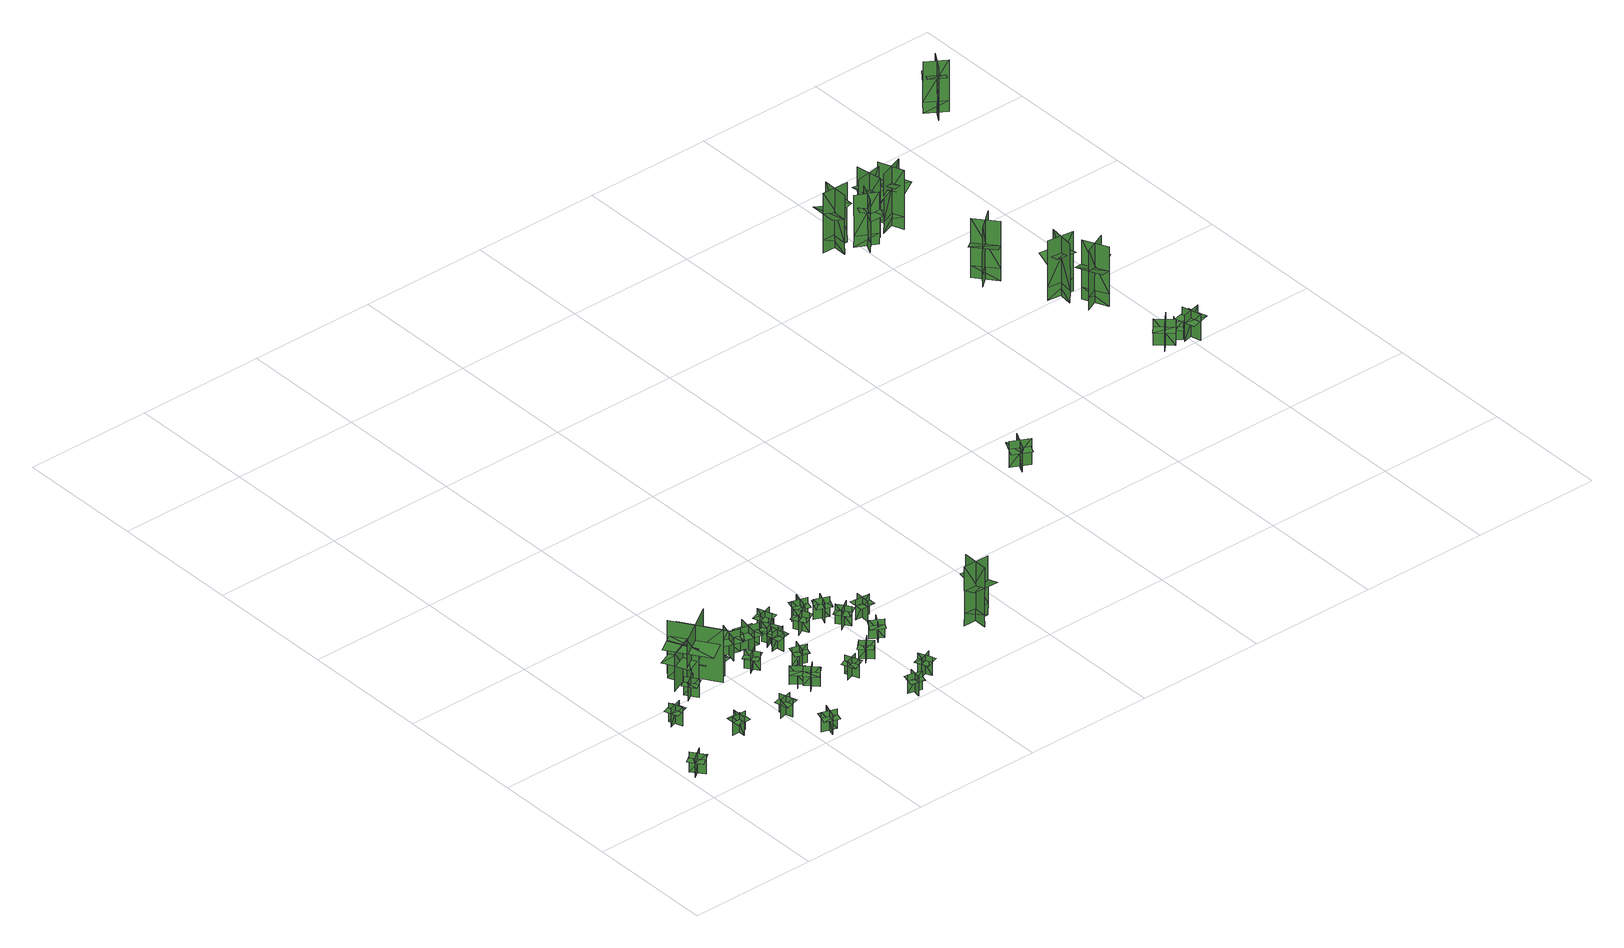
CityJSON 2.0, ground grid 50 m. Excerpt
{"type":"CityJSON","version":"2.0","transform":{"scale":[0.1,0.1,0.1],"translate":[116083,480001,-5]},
"CityObjects":{
"tree1":{"type":"SolitaryVegetationObject","geometry":[{"type":"MultiSurface","lod":"1","boundaries":[[[0,1,2]],[[0,2,3]],[[4,5,6]],[[4,6,7]],[[8,9,10]],[[8,10,11]],[[8,11,12]],[[8,12,13]]]}]},
"tree2":{"type":"SolitaryVegetationObject","geometry":[{"type":"MultiSurface","lod":"1","boundaries":[[[14,15,16]],[[14,16,17]],[[18,19,20]],[[18,20,21]],[[22,23,24]],[[22,24,25]],[[22,25,26]],[[22,26,27]]]}]},
"tree3":{"type":"SolitaryVegetationObject","geometry":[{"type":"MultiSurface","lod":"1","boundaries":[[[28,29,30]],[[28,30,31]],[[32,33,34]],[[32,34,35]],[[36,37,38]],[[36,38,39]],[[36,39,40]],[[36,40,41]]]}]},
"tree4":{"type":"SolitaryVegetationObject","geometry":[{"type":"MultiSurface","lod":"1","boundaries":[[[42,43,44]],[[42,44,45]],[[46,47,48]],[[46,48,49]],[[50,51,52]],[[50,52,53]],[[50,53,54]],[[50,54,55]]]}]},
"tree5":{"type":"SolitaryVegetationObject","geometry":[{"type":"MultiSurface","lod":"1","boundaries":[[[56,57,58]],[[56,58,59]],[[60,61,62]],[[60,62,63]],[[64,65,66]],[[64,66,67]],[[64,65,68]],[[64,68,69]]]}]},
"tree6":{"type":"SolitaryVegetationObject","geometry":[{"type":"MultiSurface","lod":"1","boundaries":[[[70,71,72]],[[70,72,73]],[[74,75,76]],[[74,76,77]],[[78,79,80]],[[78,80,81]],[[78,81,82]],[[78,82,83]]]}]},
"tree7":{"type":"SolitaryVegetationObject","geometry":[{"type":"MultiSurface","lod":"1","boundaries":[[[84,85,86]],[[84,86,87]],[[88,89,90]],[[88,90,91]],[[92,93,94]],[[92,94,95]],[[92,95,96]],[[92,96,97]]]}]},
"tree8":{"type":"SolitaryVegetationObject","geometry":[{"type":"MultiSurface","lod":"1","boundaries":[[[98,99,100]],[[98,100,101]],[[102,103,104]],[[102,104,105]],[[106,107,108]],[[106,108,109]],[[106,109,110]],[[106,110,111]]]}]},
"tree9":{"type":"SolitaryVegetationObject","geometry":[{"type":"MultiSurface","lod":"1","boundaries":[[[112,113,114]],[[112,114,115]],[[116,117,118]],[[116,118,119]],[[120,121,122]],[[120,122,123]],[[120,123,124]],[[120,124,125]]]}]},
"tree10":{"type":"SolitaryVegetationObject","geometry":[{"type":"MultiSurface","lod":"1","boundaries":[[[126,127,128]],[[126,128,129]],[[130,131,132]],[[130,132,133]],[[134,135,136]],[[134,136,137]],[[134,137,138]],[[134,138,139]]]}]},
"tree11":{"type":"SolitaryVegetationObject","geometry":[{"type":"MultiSurface","lod":"1","boundaries":[[[140,141,142]],[[140,142,143]],[[144,145,146]],[[144,146,147]],[[148,149,150]],[[148,150,151]],[[148,151,152]],[[148,152,153]]]}]},
"tree12":{"type":"SolitaryVegetationObject","geometry":[{"type":"MultiSurface","lod":"1","boundaries":[[[154,155,156]],[[154,156,157]],[[158,159,160]],[[158,160,161]],[[162,163,164]],[[162,164,165]],[[162,165,166]],[[162,166,167]]]}]},
"tree13":{"type":"SolitaryVegetationObject","geometry":[{"type":"MultiSurface","lod":"1","boundaries":[[[168,169,170]],[[168,170,171]],[[172,173,174]],[[172,174,175]],[[176,177,178]],[[176,178,179]],[[176,179,180]],[[176,180,181]]]}]},
"tree14":{"type":"SolitaryVegetationObject","geometry":[{"type":"MultiSurface","lod":"1","boundaries":[[[182,183,184]],[[182,184,185]],[[186,187,188]],[[186,188,189]],[[190,191,192]],[[190,192,193]],[[190,193,194]],[[190,194,195]]]}]},
"tree15":{"type":"SolitaryVegetationObject","geometry":[{"type":"MultiSurface","lod":"1","boundaries":[[[196,197,198]],[[196,198,199]],[[200,201,202]],[[200,202,203]],[[204,205,206]],[[204,206,207]],[[204,207,208]],[[204,208,209]]]}]},
"tree16":{"type":"SolitaryVegetationObject","geometry":[{"type":"MultiSurface","lod":"1","boundaries":[[[210,211,212]],[[210,212,213]],[[214,215,216]],[[214,216,217]],[[218,219,220]],[[218,220,221]],[[218,221,222]],[[218,222,223]]]}]},
"tree17":{"type":"SolitaryVegetationObject","geometry":[{"type":"MultiSurface","lod":"1","boundaries":[[[224,225,226]],[[224,226,227]],[[228,229,230]],[[228,230,231]],[[232,233,234]],[[232,234,235]],[[232,235,236]],[[232,236,237]]]}]},
"tree18":{"type":"SolitaryVegetationObject","geometry":[{"type":"MultiSurface","lod":"1","boundaries":[[[238,239,240]],[[238,240,241]],[[242,243,244]],[[242,244,245]],[[246,247,248]],[[246,248,249]],[[246,249,250]],[[246,250,251]]]}]},
"tree19":{"type":"SolitaryVegetationObject","geometry":[{"type":"MultiSurface","lod":"1","boundaries":[[[252,253,254]],[[252,254,255]],[[256,257,258]],[[256,258,259]],[[260,261,262]],[[260,262,263]],[[260,263,264]],[[260,264,265]]]}]},
"tree20":{"type":"SolitaryVegetationObject","geometry":[{"type":"MultiSurface","lod":"1","boundaries":[[[266,267,268]],[[266,268,269]],[[270,271,272]],[[270,272,273]],[[274,275,276]],[[274,276,277]],[[274,277,278]],[[274,278,279]]]}]},
"tree21":{"type":"SolitaryVegetationObject","geometry":[{"type":"MultiSurface","lod":"1","boundaries":[[[280,281,282]],[[280,282,283]],[[284,285,286]],[[284,286,287]],[[288,289,290]],[[288,290,291]],[[288,291,292]],[[288,292,293]]]}]},
"tree22":{"type":"SolitaryVegetationObject","geometry":[{"type":"MultiSurface","lod":"1","boundaries":[[[294,295,296]],[[294,296,297]],[[298,299,300]],[[298,300,301]],[[302,303,304]],[[302,304,305]],[[302,305,306]],[[302,306,307]]]}]},
"tree23":{"type":"SolitaryVegetationObject","geometry":[{"type":"MultiSurface","lod":"1","boundaries":[[[308,309,310]],[[308,310,311]],[[312,313,314]],[[312,314,315]],[[316,317,318]],[[316,318,319]],[[316,319,320]],[[316,320,321]]]}]},
"tree24":{"type":"SolitaryVegetationObject","geometry":[{"type":"MultiSurface","lod":"1","boundaries":[[[322,323,324]],[[322,324,325]],[[326,327,328]],[[326,328,329]],[[330,331,332]],[[330,332,333]],[[330,333,334]],[[330,334,335]]]}]},
"tree25":{"type":"SolitaryVegetationObject","geometry":[{"type":"MultiSurface","lod":"1","boundaries":[[[336,337,338]],[[336,338,339]],[[340,341,342]],[[340,342,343]],[[344,345,346]],[[344,346,347]],[[344,347,348]],[[344,348,349]]]}]},
"tree26":{"type":"SolitaryVegetationObject","geometry":[{"type":"MultiSurface","lod":"1","boundaries":[[[350,351,352]],[[350,352,353]],[[354,355,356]],[[354,356,357]],[[358,359,360]],[[358,360,361]],[[358,361,362]],[[358,362,363]]]}]},
"tree27":{"type":"SolitaryVegetationObject","geometry":[{"type":"MultiSurface","lod":"1","boundaries":[[[364,365,366]],[[364,366,367]],[[368,369,370]],[[368,370,371]],[[372,373,374]],[[372,374,375]],[[372,375,376]],[[372,376,377]]]}]},
"tree28":{"type":"SolitaryVegetationObject","geometry":[{"type":"MultiSurface","lod":"1","boundaries":[[[378,379,380]],[[378,380,381]],[[382,383,384]],[[382,384,385]],[[386,387,388]],[[386,388,389]],[[386,389,390]],[[386,390,391]]]}]},
"tree29":{"type":"SolitaryVegetationObject","geometry":[{"type":"MultiSurface","lod":"1","boundaries":[[[392,393,394]],[[392,394,395]],[[396,397,398]],[[396,398,399]],[[400,401,402]],[[400,402,403]],[[400,403,404]],[[400,404,405]]]}]},
"tree30":{"type":"SolitaryVegetationObject","geometry":[{"type":"MultiSurface","lod":"1","boundaries":[[[406,407,408]],[[406,408,409]],[[410,411,412]],[[410,412,413]],[[414,415,411]],[[414,411,410]],[[416,417,407]],[[416,407,406]],[[418,419,420]],[[418,420,421]],[[422,423,424]],[[422,424,425]]]}]},
"tree31":{"type":"SolitaryVegetationObject","geometry":[{"type":"MultiSurface","lod":"1","boundaries":[[[426,427,428]],[[426,428,429]],[[430,431,432]],[[430,432,433]],[[434,435,436]],[[434,436,437]],[[434,437,438]],[[434,438,439]]]}]},
"tree32":{"type":"SolitaryVegetationObject","geometry":[{"type":"MultiSurface","lod":"1","boundaries":[[[440,441,442]],[[440,442,443]],[[444,445,446]],[[444,446,447]],[[448,449,445]],[[448,445,444]],[[450,451,441]],[[450,441,440]],[[452,453,454]],[[452,454,455]],[[456,457,458]],[[456,458,459]]]}]},
"tree33":{"type":"SolitaryVegetationObject","geometry":[{"type":"MultiSurface","lod":"1","boundaries":[[[460,461,462]],[[460,462,463]],[[464,465,466]],[[464,466,467]],[[468,469,465]],[[468,465,464]],[[470,471,461]],[[470,461,460]],[[472,473,474]],[[472,474,475]],[[476,477,478]],[[476,478,479]]]}]},
"tree34":{"type":"SolitaryVegetationObject","geometry":[{"type":"MultiSurface","lod":"1","boundaries":[[[480,481,482]],[[480,482,483]],[[484,485,486]],[[484,486,487]],[[488,489,485]],[[488,485,484]],[[490,491,481]],[[490,481,480]],[[492,493,494]],[[492,494,495]],[[496,497,498]],[[496,498,499]]]}]},
"tree35":{"type":"SolitaryVegetationObject","geometry":[{"type":"MultiSurface","lod":"1","boundaries":[[[500,501,502]],[[500,502,503]],[[504,505,506]],[[504,506,507]],[[508,509,510]],[[508,510,511]],[[508,511,512]],[[508,512,513]]]}]},
"tree36":{"type":"SolitaryVegetationObject","geometry":[{"type":"MultiSurface","lod":"1","boundaries":[[[514,515,516]],[[514,516,517]],[[518,519,520]],[[518,520,521]],[[522,523,519]],[[522,519,518]],[[524,525,515]],[[524,515,514]],[[526,527,528]],[[526,528,529]],[[530,531,532]],[[530,532,533]]]}]},
"tree37":{"type":"SolitaryVegetationObject","geometry":[{"type":"MultiSurface","lod":"1","boundaries":[[[534,535,536]],[[534,536,537]],[[538,539,540]],[[538,540,541]],[[542,543,544]],[[542,544,545]],[[542,545,546]],[[542,546,547]]]}]},
"tree38":{"type":"SolitaryVegetationObject","geometry":[{"type":"MultiSurface","lod":"1","boundaries":[[[548,549,550]],[[548,550,551]],[[552,553,554]],[[552,554,555]],[[556,557,553]],[[556,553,552]],[[558,559,549]],[[558,549,548]],[[560,561,562]],[[560,562,563]],[[564,565,566]],[[564,566,567]]]}]},
"tree39":{"type":"SolitaryVegetationObject","geometry":[{"type":"MultiSurface","lod":"1","boundaries":[[[568,569,570]],[[568,570,571]],[[572,573,574]],[[572,574,575]],[[576,577,573]],[[576,573,572]],[[578,579,569]],[[578,569,568]],[[580,581,582]],[[580,582,583]],[[584,585,586]],[[584,586,587]]]}]},
"tree40":{"type":"SolitaryVegetationObject","geometry":[{"type":"MultiSurface","lod":"1","boundaries":[[[588,589,590]],[[588,590,591]],[[592,593,594]],[[592,594,595]],[[596,597,598]],[[596,598,599]],[[596,599,600]],[[596,600,601]]]}]},
"tree41":{"type":"SolitaryVegetationObject","geometry":[{"type":"MultiSurface","lod":"1","boundaries":[[[602,603,604]],[[602,604,605]],[[606,607,608]],[[606,608,609]],[[610,611,607]],[[610,607,606]],[[612,613,603]],[[612,603,602]],[[614,615,616]],[[614,616,617]],[[618,619,620]],[[618,620,621]]]}]},
"tree42":{"type":"SolitaryVegetationObject","geometry":[{"type":"MultiSurface","lod":"1","boundaries":[[[622,623,624]],[[622,624,625]],[[626,627,628]],[[626,628,629]],[[630,631,627]],[[630,627,626]],[[632,633,623]],[[632,623,622]],[[634,635,636]],[[634,636,637]],[[638,639,640]],[[638,640,641]]]}]}
},
"vertices":[
[29,164,11],[65,117,11],[65,117,93],[29,164,93],[23,125,11],[71,161,11],[71,161,93],[23,125,93],[23,125,70],[41,102,70],[88,137,70],[71,161,70],[53,184,70],[6,149,70],
[173,442,8],[192,390,8],[192,390,85],[173,442,85],[157,409,8],[209,428,8],[209,428,85],[157,409,85],[157,409,64],[167,383,64],[219,402,64],[209,428,64],[200,454,64],[148,435,64],
[316,211,7],[314,266,7],[314,266,84],[316,211,84],[341,237,7],[286,236,7],[286,236,84],[341,237,84],[341,237,63],[341,265,63],[285,264,63],[286,236,63],[287,208,63],[342,210,63],
[349,521,9],[302,490,9],[302,490,86],[349,521,86],[313,528,9],[343,482,9],[343,482,86],[313,528,86],[313,528,64],[290,513,64],[320,467,64],[343,482,64],[366,497,64],[336,543,64],
[412,612,7],[305,564,7],[305,564,163],[412,612,163],[338,640,7],[386,533,7],[386,533,163],[338,640,163],[411,616,111],[304,567,111],[328,514,111],[435,562,111],[284,611,111],[391,659,111],
[529,223,7],[476,208,7],[476,208,84],[529,223,84],[497,241,7],[512,188,7],[512,188,84],[497,241,84],[497,241,62],[471,234,62],[485,181,62],[512,188,62],[538,195,62],[524,249,62],
[549,21,7],[567,77,7],[567,77,89],[549,21,89],[584,38,7],[528,57,7],[528,57,89],[584,38,89],[584,38,66],[593,66,66],[537,85,66],[528,57,66],[519,29,66],[575,10,66],
[497,640,5],[330,530,5],[330,530,223],[497,640,223],[357,667,5],[467,500,5],[467,500,223],[357,667,223],[361,660,162],[288,612,162],[389,458,162],[462,507,162],[536,555,162],[434,709,162],
[425,606,9],[451,557,9],[451,557,86],[425,606,86],[414,570,9],[463,597,9],[463,597,86],[414,570,86],[414,570,65],[427,546,65],[476,573,65],[463,597,65],[449,621,65],[401,595,65],
[513,558,9],[455,548,9],[455,548,91],[513,558,91],[481,581,9],[492,523,9],[492,523,91],[481,581,91],[481,581,68],[452,576,68],[463,518,68],[492,523,68],[521,528,68],[510,586,68],
[571,477,8],[616,509,8],[616,509,85],[571,477,85],[607,471,8],[575,516,8],[575,516,85],[607,471,85],[607,471,64],[629,487,64],[597,532,64],[575,516,64],[552,500,64],[584,455,64],
[636,307,6],[672,350,6],[672,350,83],[636,307,83],[673,311,6],[630,346,6],[630,346,83],[673,311,83],[673,311,62],[691,332,62],[648,367,62],[630,346,62],[613,324,62],[656,289,62],
[626,598,10],[543,621,10],[543,621,103],[626,598,103],[595,651,10],[572,568,10],[572,568,103],[595,651,103],[594,648,77],[558,658,77],[537,582,77],[573,572,77],[609,561,77],[631,637,77],
[701,308,6],[659,267,6],[659,267,88],[701,308,88],[662,309,6],[703,267,6],[703,267,88],[662,309,88],[662,309,65],[641,288,65],[682,246,65],[703,267,65],[724,287,65],[683,329,65],
[702,589,9],[618,604,9],[618,604,102],[702,589,102],[667,639,9],[652,555,9],[652,555,102],[667,639,102],[666,636,76],[629,642,76],[615,565,76],[652,558,76],[689,551,76],[703,629,76],
[740,437,8],[723,385,8],[723,385,85],[740,437,85],[707,421,8],[760,404,8],[760,404,85],[707,421,85],[707,421,63],[699,394,63],[751,377,63],[760,404,63],[768,430,63],[716,447,63],
[730,556,11],[739,501,11],[739,501,88],[730,556,88],[708,526,11],[763,535,11],[763,535,88],[708,526,88],[708,526,66],[713,499,66],[767,508,66],[763,535,66],[759,562,66],[704,554,66],
[850,257,6],[799,235,6],[799,235,83],[850,257,83],[816,271,6],[838,220,6],[838,220,83],[816,271,83],[816,271,61],[790,260,61],[813,209,61],[838,220,61],[863,231,61],[841,282,61],
[710,555,11],[762,582,11],[762,582,93],[710,555,93],[747,543,11],[720,596,11],[720,596,93],[747,543,93],[747,543,70],[773,556,70],[747,609,70],[720,596,70],[694,582,70],[720,530,70],
[936,62,4],[923,9,4],[923,9,81],[936,62,81],[904,44,4],[958,30,4],[958,30,81],[904,44,81],[904,44,59],[898,17,59],[951,3,59],[958,30,59],[965,57,59],[911,70,59],
[775,608,13],[757,664,13],[757,664,95],[775,608,95],[793,643,13],[737,624,13],[737,624,95],[793,643,95],[793,643,72],[784,671,72],[728,652,72],[737,624,72],[747,596,72],[803,615,72],
[910,310,6],[950,272,6],[950,272,83],[910,310,83],[911,273,6],[949,313,6],[949,313,83],[911,273,83],[911,273,62],[930,254,62],[969,294,62],[949,313,62],[929,332,62],[891,293,62],
[877,531,12],[849,583,12],[849,583,94],[877,531,94],[889,568,12],[837,540,12],[837,540,94],[889,568,94],[889,568,71],[875,594,71],[823,566,71],[837,540,71],[851,514,71],[903,542,71],
[1038,73,4],[1016,124,4],[1016,124,81],[1038,73,81],[1052,107,4],[1001,85,4],[1001,85,81],[1052,107,81],[1052,107,59],[1041,132,59],[990,110,59],[1001,85,59],[1012,60,59],[1063,81,59],
[895,583,13],[912,640,13],[912,640,95],[895,583,95],[930,602,13],[873,618,13],[873,618,95],[930,602,95],[930,602,72],[938,630,72],[882,646,72],[873,618,72],[865,590,72],[922,573,72],
[993,558,11],[939,582,11],[939,582,93],[993,558,93],[979,595,11],[955,541,11],[955,541,93],[979,595,93],[979,595,70],[952,607,70],[928,553,70],[955,541,70],[982,529,70],[1006,583,70],
[1012,465,12],[978,513,12],[978,513,94],[1012,465,94],[1019,503,12],[970,469,12],[970,469,94],[1019,503,94],[1019,503,71],[1002,527,71],[953,494,71],[970,469,71],[987,445,71],[1036,479,71],
[1024,339,6],[1052,386,6],[1052,386,83],[1024,339,83],[1060,348,6],[1012,376,6],[1012,376,83],[1060,348,83],[1060,348,61],[1074,372,61],[1026,400,61],[1012,376,61],[998,352,61],[1046,324,61],
[1075,511,11],[1073,452,11],[1073,452,94],[1075,511,94],[1046,484,11],[1105,482,11],[1105,482,94],[1046,484,94],[1046,484,71],[1045,455,71],[1104,452,71],[1105,482,71],[1106,511,71],[1047,514,71],
[1415,222,56],[1312,225,56],[1312,226,250],[1416,224,250],[1362,279,56],[1359,176,56],[1360,176,250],[1363,279,250],[1363,279,4],[1360,176,4],[1416,224,4],[1312,226,4],[1416,223,151],[1312,226,151],[1311,173,169],[1414,170,169],[1326,225,181],[1404,224,181],[1405,263,192],[1327,265,192],
[2034,839,10],[2103,804,10],[2103,804,117],[2034,839,117],[2049,790,10],[2084,859,10],[2084,859,117],[2049,790,117],[2049,790,87],[2084,773,87],[2119,842,87],[2084,859,87],[2050,877,87],[2015,808,87],
[2415,2157,70],[2417,2261,70],[2419,2261,265],[2417,2157,265],[2472,2211,71],[2368,2213,71],[2368,2212,265],[2472,2210,265],[2472,2210,19],[2368,2212,19],[2417,2157,19],[2419,2261,19],[2416,2157,165],[2418,2261,165],[2365,2262,184],[2363,2158,184],[2418,2247,196],[2417,2169,196],[2456,2168,207],[2457,2246,207],
[2532,2192,63],[2493,2110,63],[2492,2111,234],[2531,2192,234],[2468,2169,64],[2549,2130,64],[2549,2131,234],[2468,2170,234],[2468,2170,18],[2549,2131,18],[2531,2192,18],[2492,2111,18],[2532,2192,146],[2492,2110,146],[2534,2090,163],[2573,2172,163],[2497,2122,173],[2527,2183,173],[2496,2198,183],[2466,2136,183],
[2729,1703,62],[2663,1783,62],[2664,1784,256],[2730,1704,256],[2737,1781,62],[2657,1715,62],[2658,1715,256],[2738,1781,256],[2737,1781,10],[2658,1715,10],[2730,1704,10],[2664,1784,10],[2730,1704,157],[2664,1784,157],[2623,1750,175],[2689,1670,175],[2673,1773,187],[2723,1713,187],[2753,1739,198],[2703,1798,198],
[2881,1018,14],[2933,1076,14],[2933,1076,121],[2881,1018,121],[2933,1021,14],[2875,1073,14],[2875,1073,121],[2933,1021,121],[2933,1021,91],[2959,1050,91],[2901,1101,91],[2875,1073,91],[2849,1044,91],[2907,992,91],
[2560,2259,70],[2576,2157,70],[2574,2157,265],[2558,2259,265],[2513,2197,71],[2616,2212,71],[2615,2213,265],[2513,2197,265],[2513,2197,19],[2615,2213,19],[2558,2259,19],[2574,2157,19],[2559,2259,165],[2574,2157,165],[2627,2165,184],[2611,2267,184],[2572,2171,196],[2560,2248,196],[2521,2242,206],[2533,2165,206],
[2927,1060,15],[2974,1031,15],[2974,1031,92],[2927,1060,92],[2935,1024,15],[2965,1071,15],[2965,1071,92],[2935,1024,92],[2935,1024,70],[2958,1010,70],[2988,1056,70],[2965,1071,70],[2941,1086,70],[2912,1039,70],
[2775,1511,64],[2878,1497,64],[2878,1496,258],[2775,1509,258],[2823,1448,64],[2836,1551,64],[2835,1551,258],[2822,1449,258],[2822,1449,12],[2835,1551,12],[2775,1509,12],[2878,1496,12],[2775,1510,159],[2878,1496,159],[2885,1549,178],[2782,1562,178],[2864,1498,189],[2787,1508,189],[2782,1469,200],[2859,1459,200],
[2908,1344,66],[2864,1437,66],[2865,1438,260],[2910,1344,260],[2935,1417,66],[2841,1373,66],[2842,1372,260],[2935,1416,260],[2935,1416,14],[2842,1372,14],[2910,1344,14],[2865,1438,14],[2909,1344,161],[2865,1438,161],[2817,1415,179],[2861,1321,179],[2871,1425,191],[2905,1355,191],[2940,1372,202],[2906,1442,202],
[2996,1062,15],[3016,987,15],[3016,987,123],[2996,1062,123],[2970,1018,15],[3045,1037,15],[3045,1037,123],[2970,1018,123],[2970,1018,92],[2980,981,92],[3055,1000,92],[3045,1037,92],[3035,1075,92],[2960,1056,92],
[2635,2240,68],[2671,2143,68],[2670,2142,263],[2633,2239,263],[2602,2168,68],[2699,2205,68],[2699,2206,263],[2602,2169,263],[2602,2169,17],[2699,2206,17],[2633,2239,17],[2670,2142,17],[2634,2239,163],[2670,2142,163],[2720,2161,182],[2683,2258,182],[2665,2156,194],[2637,2228,194],[2601,2214,204],[2629,2142,204],
[3138,2595,92],[3214,2545,92],[3213,2544,262],[3137,2593,262],[3151,2527,92],[3201,2603,92],[3200,2604,262],[3151,2528,262],[3151,2528,47],[3200,2604,47],[3137,2593,47],[3213,2544,47],[3137,2594,175],[3213,2544,175],[3238,2583,191],[3163,2632,191],[3203,2551,202],[3146,2588,202],[3127,2559,211],[3184,2522,211]
]}
